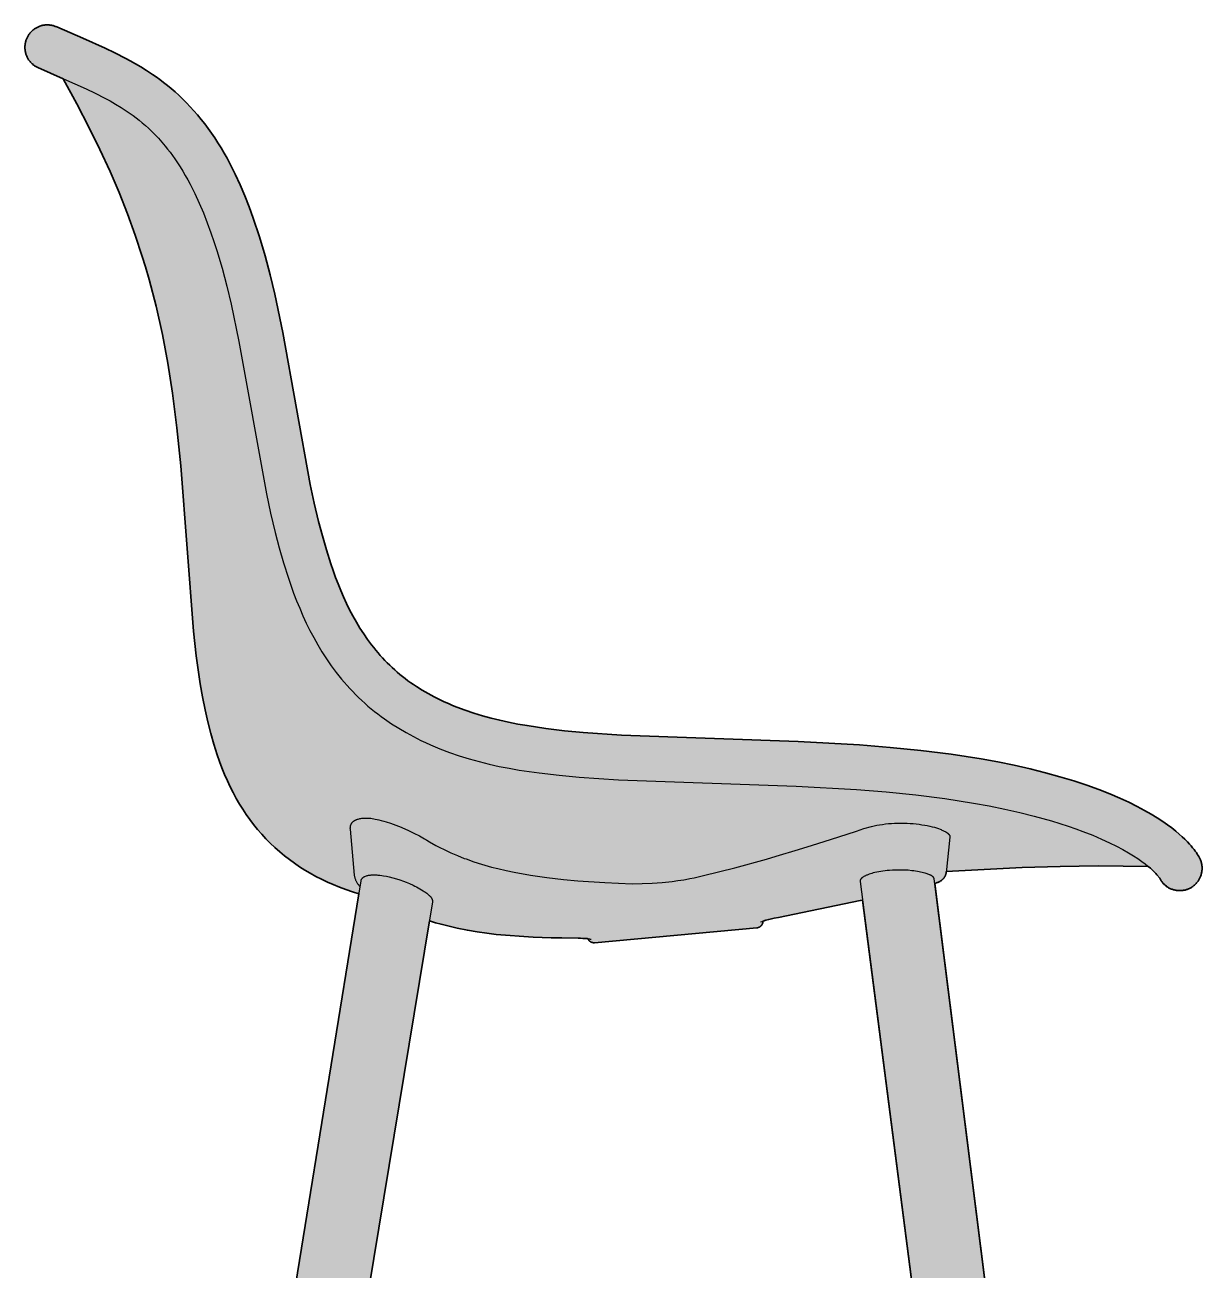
# Model space of a CAD drawing. Header units: millimetres. Extents: x 0 to 1859, y -911 to 1112.
# Drawn here: x 1181 to 1707, y 556 to 1112 of the extents above; entities that cross this region are included whole.
import ezdxf

# ---------------------------------------------------------------- set-up
doc = ezdxf.new("R2010")
doc.units = ezdxf.units.MM
doc.layers.add('Blocks', color=7, linetype='Continuous')
doc.layers.add('Blocks$Fill', color=7, linetype='Continuous', true_color=0xffffff)
doc.layers.add('Blocks$Inner', color=7, linetype='Continuous', lineweight=25, true_color=0x007f00)
doc.layers.add('Blocks$Outline', color=7, linetype='Continuous', lineweight=35, true_color=0xff3f3f)

# ---------------------------------------------------------------- blocks, each defined once
blk = doc.blocks.new('Neu 12 Barstool Side')
at = {"layer": 'Blocks$Fill'}
h = blk.add_hatch(color=256, dxfattribs=at)
h.paths.add_polyline_path([(596.44, 303.13), (632.95, 13.86), (632.98, 13.35), (633, 12.84), (633, 12.33), (632.98, 11.81), (632.95, 11.3), (632.9, 10.8), (632.83, 10.29), (632.74, 9.79), (632.64, 9.29), (632.52, 8.79), (632.38, 8.3), (632.23, 7.81), (632.06, 7.33), (631.87, 6.85), (631.67, 6.38), (631.45, 5.92), (631.22, 5.47), (630.97, 5.02), (630.7, 4.58), (630.42, 4.16), (630.13, 3.74), (629.82, 3.33), (629.5, 2.93), (629.17, 2.55), (628.82, 2.17), (628.46, 1.81), (628.08, 1.46), (627.7, 1.12), (627.31, 0.8), (626.9, 0.49), (626.48, 0.19), (626.06, -0.09), (625.95, -0.09), (608.76, -0.09), (608.34, 0.2), (607.92, 0.51), (607.51, 0.83), (607.12, 1.16), (606.74, 1.51), (606.37, 1.87), (606.01, 2.24), (605.66, 2.63), (605.33, 3.03), (605.01, 3.43), (604.71, 3.85), (604.42, 4.28), (604.15, 4.72), (603.89, 5.17), (603.65, 5.63), (603.42, 6.09), (603.21, 6.56), (603.01, 7.04), (602.84, 7.53), (602.68, 8.02), (602.53, 8.52), (602.4, 9.02), (602.3, 9.52), (602.2, 10.03), (602.13, 10.54), (564.44, 303.08), (249.66, 302.6), (201.34, 9.33), (201.23, 8.83), (201.1, 8.34), (200.96, 7.86), (200.8, 7.38), (200.63, 6.91), (200.44, 6.44), (200.23, 5.98), (200.01, 5.53), (199.78, 5.08), (199.53, 4.64), (199.26, 4.21), (198.98, 3.79), (198.69, 3.38), (198.38, 2.98), (198.06, 2.6), (197.73, 2.22), (197.38, 1.85), (197.02, 1.5), (196.65, 1.15), (196.27, 0.82), (195.88, 0.5), (195.48, 0.2), (195.06, -0.09), (194.98, -0.09), (177.47, -0.09), (177.05, 0.2), (176.63, 0.5), (176.23, 0.81), (175.84, 1.14), (175.46, 1.48), (175.09, 1.83), (174.74, 2.2), (174.39, 2.57), (174.06, 2.96), (173.75, 3.36), (173.44, 3.77), (173.15, 4.19), (172.88, 4.62), (172.62, 5.06), (172.38, 5.51), (172.15, 5.96), (171.93, 6.42), (171.73, 6.89), (171.55, 7.37), (171.39, 7.85), (171.24, 8.34), (171.1, 8.83), (170.99, 9.33), (170.89, 9.83), (170.81, 10.33), (170.74, 10.84), (170.7, 11.35), (170.67, 11.86), (170.65, 12.37), (170.66, 12.88), (170.68, 13.39), (170.72, 13.89), (170.78, 14.4), (170.85, 14.91), (217.48, 302.55), (212.31, 302.55), (212.17, 302.56), (212.02, 302.56), (211.87, 302.58), (211.71, 302.6), (211.56, 302.62), (211.41, 302.64), (211.26, 302.67), (211.12, 302.7), (210.97, 302.74), (210.82, 302.78), (210.68, 302.82), (210.54, 302.87), (210.4, 302.92), (210.26, 302.97), (210.12, 303.03), (209.98, 303.09), (209.85, 303.15), (209.71, 303.22), (209.58, 303.29), (209.45, 303.36), (209.32, 303.44), (209.19, 303.52), (209.06, 303.61), (208.92, 303.71), (208.79, 303.81), (208.66, 303.91), (208.55, 304), (208.45, 304.1), (208.34, 304.2), (208.24, 304.3), (208.09, 304.45), (207.96, 304.6), (207.82, 304.76), (207.7, 304.92), (207.57, 305.08), (207.46, 305.25), (207.35, 305.43), (207.24, 305.6), (207.15, 305.78), (207.06, 305.95), (206.98, 306.13), (206.91, 306.31), (206.84, 306.49), (206.77, 306.68), (206.71, 306.86), (206.66, 307.05), (206.62, 307.24), (206.58, 307.43), (206.54, 307.63), (206.52, 307.82), (206.5, 308.01), (206.48, 308.21), (206.47, 308.42), (206.48, 308.83), (206.49, 309.04), (206.51, 309.25), (206.54, 309.46), (206.58, 309.66), (206.62, 309.86), (206.67, 310.07), (206.73, 310.27), (206.79, 310.47), (206.86, 310.66), (206.94, 310.86), (207.02, 311.05), (207.11, 311.24), (207.21, 311.42), (207.31, 311.6), (207.42, 311.78), (207.53, 311.95), (207.65, 312.12), (207.78, 312.29), (207.91, 312.45), (208.05, 312.6), (208.2, 312.75), (208.34, 312.9), (208.5, 313.04), (208.66, 313.18), (208.82, 313.31), (208.99, 313.43), (209.16, 313.55), (209.33, 313.66), (209.51, 313.77), (209.7, 313.87), (209.88, 313.96), (210.07, 314.05), (210.27, 314.13), (210.46, 314.2), (210.66, 314.27), (210.86, 314.33), (211.06, 314.38), (211.26, 314.42), (211.47, 314.46), (211.67, 314.49), (211.88, 314.52), (212.09, 314.53), (212.3, 314.54), (212.51, 314.55), (219.42, 314.56), (285.69, 723.77), (279.8, 725.71), (277, 726.76), (274.23, 727.88), (271.59, 729.04), (268.99, 730.28), (266.43, 731.58), (263.9, 732.97), (261.51, 734.38), (259.17, 735.86), (256.87, 737.42), (254.62, 739.04), (252.45, 740.73), (250.33, 742.48), (248.18, 744.39), (246.09, 746.37), (244.13, 748.36), (242.24, 750.42), (240.41, 752.53), (238.66, 754.71), (236.98, 756.92), (235.38, 759.19), (233.85, 761.51), (232.38, 763.87), (230.92, 766.4), (229.53, 768.96), (228.21, 771.57), (226.96, 774.21), (225.71, 777.07), (224.52, 779.96), (223.41, 782.88), (222.37, 785.83), (220.84, 790.57), (219.47, 795.36), (218.13, 800.61), (216.95, 805.89), (215.79, 811.73), (214.78, 817.59), (213.84, 823.81), (213.02, 830.05), (211.8, 841.11), (204.4, 931.88), (202.43, 947.25), (200.31, 960.71), (197.9, 973.43), (195.09, 986.07), (191.99, 998.01), (190.34, 1003.68), (185.8, 1017.89), (182.38, 1027.33), (178.61, 1036.85), (174.56, 1046.27), (170.03, 1056.06), (165.26, 1065.74), (159.66, 1076.49), (153.56, 1087.67), (142.02, 1092.75), (141.71, 1092.91), (141.41, 1093.09), (141.12, 1093.27), (140.83, 1093.46), (140.55, 1093.66), (140.27, 1093.87), (140.01, 1094.09), (139.75, 1094.32), (139.5, 1094.56), (139.26, 1094.8), (139.02, 1095.06), (138.8, 1095.32), (138.58, 1095.59), (138.38, 1095.87), (138.18, 1096.15), (137.99, 1096.44), (137.82, 1096.74), (137.65, 1097.04), (137.5, 1097.35), (137.35, 1097.66), (137.22, 1097.98), (137.1, 1098.3), (136.98, 1098.63), (136.88, 1098.96), (136.8, 1099.3), (136.72, 1099.63), (136.65, 1099.97), (136.6, 1100.31), (136.56, 1100.66), (136.53, 1101), (136.51, 1101.34), (136.51, 1101.69), (136.51, 1102.03), (136.53, 1102.37), (136.56, 1102.71), (136.6, 1103.04), (136.65, 1103.38), (136.71, 1103.71), (136.79, 1104.04), (136.87, 1104.37), (136.97, 1104.7), (137.08, 1105.02), (137.19, 1105.34), (137.32, 1105.65), (137.46, 1105.96), (137.61, 1106.26), (137.77, 1106.56), (137.94, 1106.86), (138.12, 1107.14), (138.31, 1107.43), (138.52, 1107.71), (138.73, 1107.98), (138.96, 1108.25), (139.19, 1108.51), (139.43, 1108.76), (139.68, 1109), (139.94, 1109.23), (140.21, 1109.46), (140.48, 1109.67), (140.76, 1109.88), (141.05, 1110.07), (141.35, 1110.26), (141.65, 1110.43), (141.96, 1110.6), (142.27, 1110.75), (142.59, 1110.89), (142.91, 1111.02), (143.24, 1111.14), (143.57, 1111.25), (143.9, 1111.35), (144.24, 1111.43), (144.58, 1111.5), (144.93, 1111.56), (145.27, 1111.61), (145.62, 1111.65), (145.96, 1111.68), (146.31, 1111.69), (146.66, 1111.69), (147.01, 1111.68), (147.36, 1111.65), (147.7, 1111.62), (148.05, 1111.57), (148.39, 1111.51), (148.73, 1111.44), (149.07, 1111.36), (149.41, 1111.26), (149.74, 1111.15), (150.06, 1111.04), (150.39, 1110.91), (162.32, 1105.77), (172.35, 1101.26), (176.7, 1099.19), (181.62, 1096.7), (183.49, 1095.69), (185.85, 1094.37), (188.3, 1092.93), (190.84, 1091.35), (193.45, 1089.62), (195.09, 1088.48), (196.75, 1087.27), (198.43, 1086.01), (200.12, 1084.68), (201.83, 1083.27), (203.54, 1081.79), (205.25, 1080.25), (206.95, 1078.63), (208.65, 1076.94), (210.33, 1075.18), (211.99, 1073.35), (213.62, 1071.47), (215.23, 1069.52), (216.8, 1067.52), (218.34, 1065.47), (219.85, 1063.36), (221.31, 1061.21), (222.73, 1059.02), (224.12, 1056.78), (225.46, 1054.5), (226.76, 1052.2), (228.02, 1049.86), (229.24, 1047.5), (230.42, 1045.1), (232.64, 1040.3), (234.71, 1035.42), (236.65, 1030.47), (238.49, 1025.44), (241.26, 1017.08), (243.77, 1008.64), (246.04, 1000.1), (248.11, 991.47), (251.68, 974.37), (263.93, 906.5), (265.73, 898.21), (267.69, 889.97), (269.33, 883.67), (271.13, 877.39), (273.09, 871.17), (274.15, 868.08), (275.26, 865.03), (276.38, 862.1), (277.57, 859.19), (278.82, 856.31), (280.14, 853.45), (281.52, 850.63), (282.98, 847.84), (284.52, 845.1), (286.14, 842.41), (287.79, 839.85), (289.52, 837.34), (291.33, 834.9), (292.26, 833.7), (293.22, 832.52), (294.19, 831.36), (295.19, 830.21), (296.21, 829.08), (297.25, 827.97), (298.31, 826.88), (299.4, 825.81), (300.5, 824.76), (301.63, 823.73), (302.78, 822.73), (303.95, 821.74), (305.14, 820.78), (306.34, 819.85), (307.56, 818.93), (308.8, 818.04), (310.06, 817.18), (311.33, 816.33), (313.91, 814.7), (316.55, 813.17), (319.24, 811.71), (321.97, 810.35), (323.79, 809.49), (325.62, 808.68), (327.47, 807.89), (329.34, 807.14), (333.11, 805.74), (336.93, 804.45), (340.78, 803.28), (344.67, 802.22), (348.58, 801.26), (352.5, 800.4), (356.6, 799.58), (360.74, 798.85), (369.08, 797.6), (377.46, 796.59), (385.81, 795.78), (402.86, 794.56), (481.86, 791.75), (509.21, 790.25), (522.94, 789.16), (536.59, 787.78), (550.14, 786.08), (563.46, 784), (570.92, 782.64), (578.25, 781.15), (585.36, 779.55), (592.21, 777.84), (598.73, 776.04), (604.9, 774.17), (610.67, 772.26), (616.02, 770.33), (620.92, 768.41), (625.39, 766.51), (629.46, 764.64), (633.14, 762.81), (636.48, 761.04), (639.5, 759.32), (642.2, 757.68), (644.64, 756.08), (646.78, 754.59), (648.7, 753.17), (650.44, 751.8), (652.02, 750.47), (653.35, 749.27), (654.55, 748.12), (655.62, 747.03), (656.56, 746.01), (657.24, 745.23), (657.95, 744.38), (658.58, 743.58), (659.14, 742.84), (659.62, 742.16), (660.04, 741.53), (660.41, 740.96), (660.73, 740.42), (661.01, 739.91), (661.06, 739.82), (661.21, 739.52), (661.35, 739.21), (661.48, 738.89), (661.6, 738.57), (661.71, 738.25), (661.81, 737.92), (661.9, 737.59), (661.98, 737.26), (662.04, 736.93), (662.09, 736.59), (662.13, 736.25), (662.16, 735.91), (662.18, 735.57), (662.19, 735.23), (662.19, 734.89), (662.17, 734.55), (662.14, 734.21), (662.1, 733.87), (662.05, 733.53), (661.99, 733.2), (661.91, 732.86), (661.83, 732.53), (661.73, 732.2), (661.62, 731.88), (661.51, 731.56), (661.38, 731.25), (661.24, 730.93), (661.09, 730.63), (660.93, 730.33), (660.75, 730.03), (660.57, 729.74), (660.38, 729.46), (660.18, 729.18), (659.97, 728.91), (659.52, 728.4), (659.29, 728.15), (659.04, 727.91), (658.79, 727.68), (658.53, 727.46), (658.26, 727.25), (657.98, 727.04), (657.7, 726.85), (657.41, 726.67), (657.12, 726.49), (656.82, 726.33), (656.51, 726.18), (656.19, 726.03), (655.88, 725.9), (655.55, 725.78), (655.23, 725.67), (654.9, 725.57), (654.56, 725.48), (654.23, 725.41), (653.89, 725.34), (653.55, 725.29), (653.2, 725.25), (652.86, 725.22), (652.52, 725.2), (652.17, 725.2), (651.83, 725.2), (651.48, 725.22), (651.14, 725.25), (650.8, 725.29), (650.46, 725.35), (650.12, 725.41), (649.78, 725.49), (649.45, 725.58), (649.12, 725.68), (648.79, 725.79), (648.47, 725.91), (648.15, 726.05), (647.84, 726.19), (647.53, 726.35), (647.23, 726.51), (646.93, 726.69), (646.64, 726.88), (646.36, 727.07), (646.08, 727.28), (645.81, 727.49), (645.55, 727.72), (645.3, 727.95), (645.05, 728.19), (644.82, 728.44), (644.59, 728.7), (644.37, 728.97), (644.16, 729.24), (643.96, 729.52), (643.77, 729.81), (643.59, 730.1), (643.42, 730.4), (643.26, 730.71), (642.04, 732.23), (641.49, 732.85), (640.83, 733.55), (640.45, 733.93), (640.04, 734.32), (639.6, 734.74), (639.11, 735.18), (638.16, 735.99), (598.79, 736.04), (581.82, 735.52), (547.92, 733.73), (547.85, 733.08), (547.83, 732.92), (547.8, 732.77), (547.76, 732.61), (547.72, 732.46), (547.68, 732.31), (547.63, 732.15), (547.57, 732.01), (547.51, 731.86), (547.45, 731.71), (547.38, 731.57), (547.3, 731.43), (547.22, 731.29), (547.14, 731.16), (547.05, 731.03), (546.95, 730.9), (546.85, 730.77), (546.75, 730.65), (546.65, 730.53), (546.54, 730.42), (546.42, 730.31), (546.3, 730.2), (546.18, 730.1), (546.06, 730), (545.75, 729.77), (545.57, 729.65), (545.39, 729.53), (545.1, 729.35), (544.81, 729.19), (544.51, 729.04), (544.21, 728.89), (543.9, 728.76), (543.57, 728.62), (542.84, 728.35), (594.93, 315.13), (601.84, 315.14), (602.05, 315.13), (602.26, 315.11), (602.47, 315.09), (602.67, 315.06), (602.88, 315.02), (603.08, 314.98), (603.28, 314.92), (603.48, 314.86), (603.68, 314.8), (603.88, 314.73), (604.07, 314.65), (604.26, 314.56), (604.45, 314.47), (604.63, 314.37), (604.81, 314.26), (604.99, 314.15), (605.16, 314.03), (605.33, 313.91), (605.49, 313.78), (605.65, 313.65), (605.8, 313.51), (605.95, 313.36), (606.1, 313.21), (606.23, 313.05), (606.37, 312.89), (606.5, 312.73), (606.62, 312.56), (606.73, 312.39), (606.84, 312.21), (606.95, 312.03), (607.04, 311.84), (607.13, 311.65), (607.22, 311.46), (607.3, 311.27), (607.37, 311.07), (607.43, 310.88), (607.49, 310.68), (607.54, 310.47), (607.58, 310.27), (607.61, 310.06), (607.64, 309.86), (607.66, 309.65), (607.68, 309.44), (607.69, 309.23), (607.69, 309.02), (607.68, 308.82), (607.66, 308.61), (607.64, 308.4), (607.61, 308.19), (607.57, 307.99), (607.53, 307.79), (607.48, 307.58), (607.42, 307.38), (607.36, 307.18), (607.29, 306.99), (607.21, 306.8), (607.12, 306.6), (607.03, 306.42), (606.93, 306.23), (606.83, 306.05), (606.72, 305.88), (606.6, 305.7), (606.48, 305.53), (606.35, 305.37), (606.22, 305.21), (606.08, 305.05), (605.94, 304.9), (605.8, 304.76), (605.65, 304.63), (605.51, 304.5), (605.35, 304.37), (605.2, 304.25), (605.04, 304.14), (604.87, 304.03), (604.71, 303.93), (604.53, 303.83), (604.36, 303.74), (604.18, 303.65), (604, 303.57), (603.82, 303.5), (603.63, 303.44), (603.45, 303.38), (603.26, 303.32), (603.06, 303.28), (602.87, 303.24), (602.68, 303.2), (602.48, 303.18), (602.29, 303.16), (602.09, 303.15), (601.89, 303.14)], flags=0)
h.paths.add_polyline_path([(562.89, 315.08), (510.53, 720.97), (468.66, 712.34), (467.42, 712.01), (466.2, 711.64), (466.08, 711.6), (466.08, 711.26), (466.07, 711.15), (466.05, 711.05), (466.03, 710.95), (466.01, 710.85), (465.98, 710.75), (465.95, 710.65), (465.92, 710.56), (465.88, 710.46), (465.84, 710.37), (465.8, 710.27), (465.75, 710.18), (465.7, 710.09), (465.65, 710), (465.6, 709.92), (465.54, 709.83), (465.48, 709.75), (465.41, 709.67), (465.35, 709.59), (465.28, 709.52), (465.2, 709.44), (465.13, 709.37), (465.05, 709.3), (464.97, 709.24), (464.89, 709.18), (464.81, 709.12), (464.72, 709.06), (464.64, 709.01), (464.55, 708.95), (464.46, 708.91), (464.36, 708.86), (464.27, 708.82), (464.17, 708.78), (464.08, 708.75), (463.98, 708.71), (463.88, 708.69), (463.78, 708.66), (463.68, 708.64), (463.58, 708.62), (463.48, 708.61), (463.38, 708.6), (390.9, 701.95), (390.79, 701.94), (390.69, 701.94), (390.59, 701.94), (390.48, 701.94), (390.38, 701.95), (390.28, 701.96), (390.18, 701.98), (390.07, 701.99), (389.97, 702.01), (389.87, 702.04), (389.77, 702.07), (389.68, 702.1), (389.58, 702.13), (389.48, 702.17), (389.39, 702.21), (389.3, 702.26), (389.21, 702.31), (389.12, 702.36), (389.03, 702.41), (388.94, 702.47), (388.86, 702.53), (388.78, 702.59), (388.7, 702.66), (388.62, 702.73), (388.54, 702.8), (388.47, 702.87), (388.4, 702.95), (388.34, 703.02), (388.27, 703.1), (388.21, 703.19), (388.15, 703.27), (388.09, 703.36), (388.04, 703.45), (387.99, 703.54), (387.95, 703.63), (387.9, 703.72), (385.69, 703.89), (383.52, 704), (363.44, 704.45), (359.27, 704.67), (351.16, 705.27), (347.01, 705.69), (342.83, 706.19), (338.54, 706.8), (334.12, 707.54), (329.55, 708.45), (327.2, 708.97), (322.35, 710.17), (319.84, 710.86), (317.13, 711.67), (251.65, 314.6)], flags=0)
at = {"layer": 'Blocks$Inner'}
blk.add_line((466.08, 711.27), (466.13, 711.65), dxfattribs=at)
blk.add_lwpolyline([(659.97, 728.91), (660.18, 729.18), (660.38, 729.46), (660.57, 729.74), (660.75, 730.03), (660.93, 730.33), (661.09, 730.63), (661.24, 730.93), (661.38, 731.25), (661.51, 731.56), (661.62, 731.88), (661.73, 732.2), (661.83, 732.53), (661.91, 732.86), (661.99, 733.2), (662.05, 733.53), (662.1, 733.87), (662.14, 734.21), (662.17, 734.55), (662.19, 734.89), (662.19, 735.23), (662.18, 735.57), (662.16, 735.91), (662.13, 736.25), (662.09, 736.59), (662.04, 736.93), (661.98, 737.26), (661.9, 737.59), (661.81, 737.92), (661.71, 738.25), (661.6, 738.57), (661.48, 738.89), (661.35, 739.21), (661.21, 739.52), (661.06, 739.82), (661.01, 739.91), (660.73, 740.42), (660.41, 740.96), (660.04, 741.53), (659.62, 742.16), (659.14, 742.84), (658.58, 743.58), (657.95, 744.38), (657.24, 745.23), (656.56, 746.01), (655.62, 747.03), (654.55, 748.12), (653.35, 749.27), (652.02, 750.47), (650.44, 751.8), (648.7, 753.17), (646.78, 754.59), (644.64, 756.08), (642.2, 757.68), (639.5, 759.32), (636.48, 761.04), (633.14, 762.81), (629.46, 764.64), (625.39, 766.51), (620.92, 768.41), (616.02, 770.33), (610.67, 772.26), (604.9, 774.17), (598.73, 776.04), (592.21, 777.84), (585.36, 779.55), (578.25, 781.15), (570.92, 782.64), (563.46, 784), (550.14, 786.08), (536.59, 787.78), (522.94, 789.16), (509.21, 790.25), (481.86, 791.75), (402.86, 794.56), (385.81, 795.78), (377.46, 796.59), (369.08, 797.6), (360.74, 798.85), (356.6, 799.58), (352.5, 800.4), (348.58, 801.26), (344.67, 802.22), (340.78, 803.28), (336.93, 804.45), (333.11, 805.74), (329.34, 807.14), (327.47, 807.89), (325.62, 808.68), (323.79, 809.49), (321.97, 810.35), (319.24, 811.71), (316.55, 813.17), (313.91, 814.7), (311.33, 816.33), (310.06, 817.18), (308.8, 818.04), (307.56, 818.93), (306.34, 819.85), (305.14, 820.78), (303.95, 821.74), (302.78, 822.73), (301.63, 823.73), (300.5, 824.76), (299.4, 825.81), (298.31, 826.88), (297.25, 827.97), (296.21, 829.08), (295.19, 830.21), (294.19, 831.36), (293.22, 832.52), (292.26, 833.7), (291.33, 834.9), (289.52, 837.34), (287.79, 839.85), (286.14, 842.41), (284.52, 845.1), (282.98, 847.84), (281.52, 850.63), (280.14, 853.45), (278.82, 856.31), (277.57, 859.19), (276.38, 862.1), (275.26, 865.03), (274.15, 868.08), (273.09, 871.17), (271.13, 877.39), (269.33, 883.67), (267.69, 889.97), (265.73, 898.21), (263.93, 906.5), (251.68, 974.37), (248.11, 991.47), (246.04, 1000.1), (243.77, 1008.64), (241.26, 1017.08), (238.49, 1025.44), (236.65, 1030.47), (234.71, 1035.42), (232.64, 1040.3), (230.42, 1045.1), (229.24, 1047.5), (228.02, 1049.86), (226.76, 1052.2), (225.46, 1054.5), (224.12, 1056.78), (222.73, 1059.02), (221.31, 1061.21), (219.85, 1063.36), (218.34, 1065.47), (216.8, 1067.52), (215.23, 1069.52), (213.62, 1071.47), (211.99, 1073.35), (210.33, 1075.18), (208.65, 1076.94), (206.95, 1078.63), (205.25, 1080.25), (203.54, 1081.79), (201.83, 1083.27), (200.12, 1084.68), (198.43, 1086.01), (196.75, 1087.27), (195.09, 1088.48), (193.45, 1089.62), (190.84, 1091.35), (188.3, 1092.93), (185.85, 1094.37), (183.49, 1095.69), (181.62, 1096.7), (176.7, 1099.19), (172.35, 1101.26), (162.32, 1105.77), (150.71, 1110.77), (150.39, 1110.91), (150.06, 1111.04), (149.74, 1111.15), (149.41, 1111.26), (149.07, 1111.36), (148.73, 1111.44), (148.39, 1111.51), (148.05, 1111.57), (147.7, 1111.62), (147.36, 1111.65), (147.01, 1111.68), (146.66, 1111.69), (146.31, 1111.69), (145.96, 1111.68), (145.62, 1111.65), (145.27, 1111.61), (144.93, 1111.56), (144.58, 1111.5), (144.24, 1111.43), (143.9, 1111.35), (143.57, 1111.25), (143.24, 1111.14), (142.91, 1111.02), (142.59, 1110.89), (142.27, 1110.75), (141.96, 1110.6), (141.65, 1110.43), (141.35, 1110.26), (141.05, 1110.07), (140.76, 1109.88), (140.48, 1109.67), (140.21, 1109.46), (139.94, 1109.23), (139.68, 1109), (139.43, 1108.76), (139.19, 1108.51), (138.96, 1108.25), (138.73, 1107.98), (138.52, 1107.71), (138.31, 1107.43), (138.12, 1107.14), (137.94, 1106.86), (137.77, 1106.56), (137.61, 1106.26), (137.46, 1105.96), (137.32, 1105.65), (137.19, 1105.34), (137.08, 1105.02), (136.97, 1104.7), (136.87, 1104.37), (136.79, 1104.04), (136.71, 1103.71), (136.65, 1103.38), (136.6, 1103.04), (136.56, 1102.71), (136.53, 1102.37), (136.51, 1102.03), (136.51, 1101.69), (136.51, 1101.34), (136.53, 1101), (136.56, 1100.66), (136.6, 1100.31), (136.65, 1099.97), (136.72, 1099.63), (136.8, 1099.3), (136.88, 1098.96), (136.98, 1098.63), (137.1, 1098.3), (137.22, 1097.98), (137.35, 1097.66), (137.5, 1097.35), (137.65, 1097.04), (137.82, 1096.74), (137.99, 1096.44), (138.18, 1096.15), (138.38, 1095.87), (138.58, 1095.59), (138.8, 1095.32), (139.02, 1095.06), (139.26, 1094.8), (139.5, 1094.56), (139.75, 1094.32), (140.01, 1094.09), (140.27, 1093.87), (140.55, 1093.66), (140.83, 1093.46), (141.12, 1093.27), (141.41, 1093.09), (141.71, 1092.91), (142.02, 1092.75), (142.33, 1092.6), (163.92, 1083.13), (167.89, 1081.24), (172.27, 1079.01), (174.6, 1077.75), (177.04, 1076.36), (179.57, 1074.81), (182.2, 1073.09), (183.51, 1072.17), (184.85, 1071.2), (186.2, 1070.18), (187.57, 1069.1), (188.93, 1067.99), (190.29, 1066.82), (191.65, 1065.58), (193.02, 1064.29), (194.57, 1062.74), (196.1, 1061.11), (197.63, 1059.41), (199.14, 1057.62), (200.26, 1056.23), (201.34, 1054.82), (202.4, 1053.39), (203.43, 1051.95), (204.65, 1050.15), (205.84, 1048.31), (207, 1046.43), (208.14, 1044.51), (209.25, 1042.54), (210.33, 1040.53), (211.38, 1038.49), (212.4, 1036.42), (214.37, 1032.15), (216.23, 1027.78), (217.97, 1023.34), (219.61, 1018.84), (220.93, 1014.96), (222.19, 1011.04), (224.53, 1003.12), (226.65, 995.11), (228.58, 987.04), (232.06, 970.41), (244.36, 902.31), (246.23, 893.72), (248.28, 885.14), (250.07, 878.28), (252.02, 871.47), (254.16, 864.72), (256.52, 858.03), (257.83, 854.63), (259.21, 851.26), (260.65, 847.92), (262.18, 844.63), (263.78, 841.37), (265.48, 838.15), (267.27, 834.98), (269.15, 831.85), (271.18, 828.71), (273.32, 825.63), (275.56, 822.61), (277.9, 819.67), (279.11, 818.23), (280.35, 816.82), (281.61, 815.42), (282.9, 814.05), (284.21, 812.71), (285.54, 811.39), (286.9, 810.1), (288.29, 808.84), (289.7, 807.6), (291.14, 806.39), (292.6, 805.21), (294.09, 804.06), (295.6, 802.93), (297.13, 801.83), (300.25, 799.71), (303.44, 797.7), (306.7, 795.79), (310.01, 793.99), (313.36, 792.3), (315.45, 791.3), (317.56, 790.35), (321.82, 788.55), (326.12, 786.91), (330.47, 785.41), (334.86, 784.05), (339.3, 782.81), (343.78, 781.7), (348.31, 780.69), (352.74, 779.82), (357.18, 779.04), (366.1, 777.73), (375.06, 776.69), (384.04, 775.86), (401.62, 774.64), (480.87, 771.77), (507.82, 770.3), (521.12, 769.24), (534.34, 767.91), (547.33, 766.28), (560.07, 764.29), (567.14, 763), (574.04, 761.6), (580.73, 760.1), (587.14, 758.5), (594.94, 756.32), (602.34, 753.97), (605.75, 752.79), (608.96, 751.62), (613.35, 749.9), (617.3, 748.22), (620.84, 746.59), (624, 745.02), (626.83, 743.52), (629.33, 742.1), (631.54, 740.75), (633.49, 739.48), (635.21, 738.28), (636.71, 737.16), (638, 736.13), (639.11, 735.18), (639.6, 734.74), (640.04, 734.32), (640.45, 733.93), (640.83, 733.55), (641.49, 732.85), (642.04, 732.23), (643.26, 730.71), (643.42, 730.4), (643.59, 730.1), (643.77, 729.81), (643.96, 729.52), (644.16, 729.24), (644.37, 728.97), (644.59, 728.7), (644.82, 728.44), (645.05, 728.19), (645.3, 727.95), (645.55, 727.72), (645.81, 727.49), (646.08, 727.28), (646.36, 727.07), (646.64, 726.88), (646.93, 726.69), (647.23, 726.51), (647.53, 726.35), (647.84, 726.19), (648.15, 726.05), (648.47, 725.91), (648.79, 725.79), (649.12, 725.68), (649.45, 725.58), (649.78, 725.49), (650.12, 725.41), (650.46, 725.35), (650.8, 725.29), (651.14, 725.25), (651.48, 725.22), (651.83, 725.2), (652.17, 725.2), (652.52, 725.2), (652.86, 725.22), (653.2, 725.25), (653.55, 725.29), (653.89, 725.34), (654.23, 725.41), (654.56, 725.48), (654.9, 725.57), (655.23, 725.67), (655.55, 725.78), (655.88, 725.9), (656.19, 726.03), (656.51, 726.18), (656.82, 726.33), (657.12, 726.49), (657.41, 726.67), (657.7, 726.85), (657.98, 727.04), (658.26, 727.25), (658.53, 727.46), (658.79, 727.68), (659.04, 727.91), (659.29, 728.15), (659.52, 728.4), (659.75, 728.65)], close=True, dxfattribs=at)
for points in [[(153.5, 1087.79), (159.66, 1076.49), (165.26, 1065.74), (170.03, 1056.06), (174.56, 1046.27), (178.61, 1036.85), (182.38, 1027.33), (185.8, 1017.89), (188.94, 1008.35), (190.94, 1001.69)], [(285.69, 723.77), (282.73, 724.7), (279.8, 725.71), (277, 726.76), (274.23, 727.88), (271.59, 729.04), (268.99, 730.28), (266.43, 731.58), (263.9, 732.97), (261.51, 734.38), (259.17, 735.86), (256.87, 737.42), (254.62, 739.04), (252.45, 740.73), (250.33, 742.48), (248.18, 744.39), (246.09, 746.37), (244.13, 748.36), (242.24, 750.42), (240.41, 752.53), (238.66, 754.71), (236.98, 756.92), (235.38, 759.19), (233.85, 761.51), (232.38, 763.87), (230.92, 766.4), (229.53, 768.96), (228.21, 771.57), (226.96, 774.21), (225.71, 777.07), (224.52, 779.96), (223.41, 782.88), (222.37, 785.83), (220.84, 790.57), (219.47, 795.36), (218.13, 800.61), (216.95, 805.89), (215.79, 811.73), (214.78, 817.59), (213.84, 823.81), (213.02, 830.05), (211.8, 841.11), (206.13, 914.87), (204.4, 931.88), (202.43, 947.25), (200.31, 960.71), (197.9, 973.43), (195.09, 986.07), (191.99, 998.01), (189.86, 1005.33)], [(286.21, 726.95), (285.99, 727.18), (285.79, 727.41), (285.59, 727.65), (285.41, 727.89), (285.23, 728.15), (285.06, 728.4), (284.89, 728.67), (284.74, 728.93), (284.6, 729.21), (284.46, 729.48), (284.34, 729.76), (284.22, 730.05), (284.11, 730.34), (284.01, 730.63), (283.93, 730.93), (283.85, 731.23), (283.78, 731.53), (283.72, 731.83), (283.67, 732.13), (281.85, 752.62), (281.84, 752.78), (281.83, 752.95), (281.83, 753.11), (281.83, 753.26), (281.84, 753.42), (281.85, 753.57), (281.87, 753.72), (281.89, 753.86), (281.9, 753.94), (281.91, 754.01), (281.93, 754.08), (281.95, 754.15), (281.96, 754.22), (281.98, 754.29), (282, 754.36), (282.02, 754.43), (282.05, 754.5), (282.07, 754.57), (282.1, 754.64), (282.13, 754.71), (282.16, 754.78), (282.19, 754.85), (282.22, 754.91), (282.25, 754.97), (282.28, 755.04), (282.32, 755.1), (282.36, 755.17), (282.39, 755.23), (282.43, 755.29), (282.47, 755.36), (282.52, 755.42), (282.56, 755.48), (282.6, 755.53), (282.65, 755.59), (282.7, 755.65), (282.75, 755.7), (282.79, 755.76), (282.85, 755.81), (282.9, 755.87), (282.95, 755.92), (283, 755.97), (283.06, 756.02), (283.11, 756.07), (283.17, 756.12), (283.22, 756.16), (283.28, 756.21), (283.34, 756.25), (283.4, 756.3), (283.47, 756.34), (283.53, 756.39), (283.6, 756.43), (283.67, 756.47), (283.81, 756.56), (283.96, 756.64), (284.11, 756.72), (284.27, 756.79), (284.43, 756.86), (284.6, 756.93), (284.78, 756.99), (284.96, 757.05), (285.15, 757.11), (285.33, 757.15), (285.72, 757.25), (286.11, 757.35), (286.31, 757.39), (286.52, 757.43), (286.94, 757.5), (287.61, 757.56), (288.28, 757.59), (288.95, 757.6), (289.62, 757.59), (290.29, 757.55), (290.96, 757.49), (291.63, 757.41), (292.29, 757.31), (292.95, 757.18), (293.77, 757.02), (294.58, 756.84), (295.65, 756.58), (296.72, 756.28), (297.82, 755.96), (299.79, 755.31), (302.13, 754.46), (304.46, 753.52), (305.1, 753.25), (307.44, 752.21), (310.23, 750.87), (312.66, 749.61), (314.96, 748.33), (315.51, 748.01), (316.05, 747.69), (317.13, 747.05), (320.03, 745.42), (321.86, 744.46), (323.7, 743.53), (326.69, 742.13), (329.69, 740.83), (332.73, 739.62), (333.49, 739.33), (336.96, 738.1), (340.47, 736.98), (344.8, 735.75), (347.64, 735.02), (351.39, 734.14), (354.96, 733.39), (362.35, 732.07), (369.65, 731.02), (376.98, 730.18), (383.41, 729.58), (395.53, 728.77), (407.66, 728.31), (412.13, 728.35), (416.6, 728.54), (421.05, 728.87), (425.5, 729.34), (428.12, 729.68), (430.73, 730.07), (431.54, 730.21), (433.47, 730.55), (435.38, 730.94), (435.9, 731.06), (439.48, 731.9), (453.59, 735.44), (467.61, 739.31), (471.98, 740.59), (481.99, 743.61), (488.14, 745.52), (496.25, 748.1), (507.82, 751.81), (511.15, 752.88), (514.5, 753.87), (515.68, 754.14), (516.87, 754.38), (518.13, 754.6), (519.42, 754.8), (520.75, 754.96), (522.11, 755.1), (523.5, 755.21), (524.9, 755.28), (526.29, 755.33), (528.47, 755.34), (530.49, 755.28), (531.86, 755.21), (533.23, 755.11), (534.56, 754.98), (535.85, 754.83), (537.11, 754.65), (538.33, 754.45), (539.49, 754.23), (540.6, 754), (541.66, 753.74), (542.66, 753.47), (543.59, 753.18), (544.03, 753.04), (544.45, 752.89), (545.26, 752.58), (545.66, 752.43), (546.04, 752.27), (546.41, 752.11), (546.75, 751.95), (547.08, 751.79), (547.39, 751.63), (547.68, 751.47), (547.82, 751.38), (547.95, 751.3), (548.08, 751.22), (548.2, 751.13), (548.32, 751.05), (548.43, 750.96), (548.5, 750.91), (548.58, 750.85), (548.65, 750.79), (548.72, 750.72), (548.79, 750.66), (548.86, 750.59), (548.93, 750.53), (548.99, 750.46), (549.04, 750.4), (549.09, 750.35), (549.13, 750.3), (549.18, 750.24), (549.22, 750.19), (549.25, 750.14), (549.29, 750.08), (549.33, 750.03), (549.36, 749.98), (549.39, 749.92), (549.42, 749.87), (549.44, 749.81), (549.47, 749.76), (549.49, 749.71), (549.51, 749.65), (549.52, 749.63), (549.52, 749.6), (549.53, 749.57), (549.54, 749.53), (549.55, 749.5), (549.56, 749.46), (549.57, 749.43), (549.57, 749.39), (549.58, 749.35), (549.58, 749.32), (549.59, 749.28), (549.59, 749.25), (549.59, 749.21), (549.59, 749.17), (549.59, 749.14), (549.59, 749.1), (549.58, 749.07), (549.58, 749.03), (547.85, 733.08), (547.83, 732.92), (547.8, 732.77), (547.76, 732.61), (547.72, 732.46), (547.68, 732.31), (547.63, 732.15), (547.57, 732.01), (547.51, 731.86), (547.45, 731.71), (547.38, 731.57), (547.3, 731.43), (547.22, 731.29), (547.14, 731.16), (547.05, 731.03), (546.95, 730.9), (546.85, 730.77), (546.75, 730.65), (546.65, 730.53), (546.54, 730.42), (546.42, 730.31), (546.3, 730.2), (546.18, 730.1), (546.06, 730), (545.93, 729.9), (545.75, 729.77), (545.57, 729.65), (545.39, 729.53), (545.1, 729.35), (544.81, 729.19), (544.51, 729.04), (544.21, 728.89), (543.9, 728.76), (543.57, 728.62), (542.84, 728.35)], [(594.93, 315.13), (542.57, 730.49), (542.57, 730.51), (542.57, 730.53), (542.56, 730.55), (542.56, 730.57), (542.55, 730.6), (542.55, 730.62), (542.54, 730.64), (542.54, 730.66), (542.53, 730.68), (542.52, 730.7), (542.51, 730.72), (542.51, 730.74), (542.5, 730.77), (542.49, 730.79), (542.48, 730.81), (542.47, 730.83), (542.46, 730.85), (542.45, 730.87), (542.42, 730.91), (542.4, 730.96), (542.37, 731), (542.34, 731.04), (542.31, 731.08), (542.27, 731.12), (542.24, 731.17), (542.2, 731.21), (542.16, 731.25), (542.12, 731.29), (542.08, 731.33), (542.04, 731.38), (541.99, 731.42), (541.94, 731.46), (541.89, 731.5), (541.84, 731.54), (541.79, 731.58), (541.67, 731.66), (541.55, 731.75), (541.42, 731.83), (541.29, 731.91), (541.15, 731.99), (541, 732.07), (540.84, 732.15), (540.68, 732.23), (540.51, 732.3), (540.16, 732.46), (539.77, 732.6), (539.36, 732.75), (538.93, 732.89), (538.47, 733.03), (537.85, 733.2), (537.2, 733.36), (536.51, 733.51), (535.79, 733.65), (535.03, 733.78), (534.25, 733.9), (533.45, 734.01), (532.62, 734.11), (530.9, 734.27), (529.11, 734.37), (527.29, 734.41), (525.44, 734.4), (523.99, 734.34), (522.55, 734.25), (521.56, 734.16), (520.59, 734.06), (519.64, 733.94), (518.72, 733.8), (517.82, 733.64), (516.95, 733.47), (516.12, 733.29), (515.32, 733.09), (514.7, 732.91), (514.09, 732.73), (513.47, 732.52), (513.17, 732.41), (512.86, 732.29), (512.6, 732.18), (512.33, 732.07), (512.07, 731.95), (511.81, 731.83), (511.59, 731.72), (511.37, 731.6), (511.15, 731.48), (510.94, 731.35), (510.76, 731.23), (510.59, 731.11), (510.51, 731.05), (510.42, 730.99), (510.34, 730.92), (510.26, 730.85), (510.2, 730.8), (510.13, 730.74), (510.07, 730.68), (510.01, 730.62), (509.95, 730.56), (509.89, 730.49), (509.84, 730.43), (509.79, 730.36), (509.74, 730.3), (509.7, 730.24), (509.68, 730.21), (509.67, 730.18), (509.65, 730.15), (509.63, 730.12), (509.61, 730.09), (509.6, 730.06), (509.58, 730.03), (509.57, 730), (509.55, 729.96), (509.54, 729.93), (509.53, 729.9), (509.51, 729.87), (509.5, 729.83), (509.49, 729.79), (509.48, 729.76), (509.47, 729.72), (509.46, 729.69), (509.46, 729.65), (509.45, 729.61), (509.45, 729.58), (509.45, 729.55), (509.45, 729.52), (509.44, 729.49), (509.44, 729.46), (509.45, 729.43), (509.45, 729.4), (509.45, 729.37), (509.45, 729.34), (562.89, 315.08)], [(547.92, 733.73), (581.82, 735.52), (598.79, 736.04), (615.78, 736.26), (638.17, 735.99)], [(219.42, 314.56), (286.64, 729.61), (286.66, 729.7), (286.68, 729.79), (286.71, 729.88), (286.74, 729.96), (286.78, 730.05), (286.81, 730.13), (286.85, 730.22), (286.89, 730.3), (286.94, 730.38), (286.99, 730.46), (287.04, 730.53), (287.09, 730.61), (287.15, 730.68), (287.2, 730.76), (287.26, 730.83), (287.33, 730.89), (287.39, 730.96), (287.46, 731.02), (287.53, 731.08), (287.6, 731.14), (287.67, 731.2), (287.75, 731.25), (287.82, 731.3), (287.9, 731.35), (287.98, 731.4), (288.06, 731.44), (288.15, 731.48), (288.23, 731.52), (288.31, 731.55), (289.39, 731.93), (289.64, 731.99), (289.89, 732.04), (290.14, 732.08), (290.39, 732.12), (290.63, 732.15), (290.88, 732.18), (291.12, 732.2), (291.35, 732.22), (291.83, 732.24), (292.29, 732.25), (292.75, 732.25), (293.2, 732.23), (293.65, 732.21), (294.1, 732.18), (294.98, 732.09), (295.84, 731.98), (296.7, 731.85), (297.96, 731.61), (299.2, 731.34), (300.83, 730.93), (302.43, 730.46), (304.01, 729.95), (305.58, 729.4), (306.75, 728.95), (308.29, 728.32), (309.82, 727.63), (310.59, 727.26), (311.35, 726.88), (312.12, 726.48), (312.88, 726.05), (313.64, 725.61), (314.41, 725.13), (314.79, 724.87), (315.17, 724.61), (315.56, 724.33), (315.94, 724.04), (316.28, 723.77), (316.61, 723.49), (316.93, 723.19), (317.15, 722.98), (317.36, 722.76), (317.56, 722.54), (317.64, 722.46), (317.71, 722.38), (317.79, 722.29), (317.86, 722.21), (317.92, 722.12), (317.99, 722.03), (318.05, 721.93), (318.1, 721.84), (318.16, 721.74), (318.21, 721.64), (318.25, 721.54), (318.3, 721.44), (318.34, 721.34), (318.37, 721.23), (318.41, 721.13), (318.43, 721.02), (318.46, 720.91), (318.48, 720.8), (318.5, 720.69), (318.51, 720.58), (318.52, 720.47), (318.53, 720.36), (318.53, 720.25), (318.53, 720.14), (251.65, 314.6)], [(464.98, 711.22), (466.2, 711.64), (467.42, 712.01), (468.66, 712.34), (469.91, 712.63), (471.17, 712.88), (473.01, 713.24), (509.55, 720.76), (510.53, 720.97)], [(317.13, 711.67), (319.84, 710.86), (322.35, 710.17), (327.2, 708.97), (329.55, 708.45), (334.12, 707.54), (338.54, 706.8), (342.83, 706.19), (347.01, 705.69), (351.16, 705.27), (359.27, 704.67), (363.44, 704.45), (371.49, 704.19), (376.27, 704.12), (383.52, 704), (384.64, 703.95), (385.69, 703.89), (387.52, 703.76), (388.26, 703.68), (388.56, 703.65), (388.86, 703.6), (389.06, 703.57), (389.25, 703.53), (389.34, 703.51)], [(466.08, 711.63), (466.08, 711.26), (466.07, 711.15), (466.05, 711.05), (466.03, 710.95), (466.01, 710.85), (465.98, 710.75), (465.95, 710.65), (465.92, 710.56), (465.88, 710.46), (465.84, 710.37), (465.8, 710.27), (465.75, 710.18), (465.7, 710.09), (465.65, 710), (465.6, 709.92), (465.54, 709.83), (465.48, 709.75), (465.41, 709.67), (465.35, 709.59), (465.28, 709.52), (465.2, 709.44), (465.13, 709.37), (465.05, 709.3), (464.97, 709.24), (464.89, 709.18), (464.81, 709.12), (464.72, 709.06), (464.64, 709.01), (464.55, 708.95), (464.46, 708.91), (464.36, 708.86), (464.27, 708.82), (464.17, 708.78), (464.08, 708.75), (463.98, 708.71), (463.88, 708.69), (463.78, 708.66), (463.68, 708.64), (463.58, 708.62), (463.48, 708.61), (463.38, 708.6), (390.9, 701.95), (390.79, 701.94), (390.69, 701.94), (390.59, 701.94), (390.48, 701.94), (390.38, 701.95), (390.28, 701.96), (390.18, 701.98), (390.07, 701.99), (389.97, 702.01), (389.87, 702.04), (389.77, 702.07), (389.68, 702.1), (389.58, 702.13), (389.48, 702.17), (389.39, 702.21), (389.3, 702.26), (389.21, 702.31), (389.12, 702.36), (389.03, 702.41), (388.94, 702.47), (388.86, 702.53), (388.78, 702.59), (388.7, 702.66), (388.62, 702.73), (388.54, 702.8), (388.47, 702.87), (388.4, 702.95), (388.34, 703.02), (388.27, 703.1), (388.21, 703.19), (388.15, 703.27), (388.09, 703.36), (388.04, 703.45), (387.99, 703.54), (387.95, 703.63), (387.9, 703.72)]]:
    blk.add_lwpolyline(points, dxfattribs=at)
at = {"layer": 'Blocks$Outline'}
for points in [[(153.56, 1087.67), (142.33, 1092.6), (142.02, 1092.75), (141.71, 1092.91), (141.41, 1093.09), (141.12, 1093.27), (140.83, 1093.46), (140.55, 1093.66), (140.27, 1093.87), (140.01, 1094.09), (139.75, 1094.32), (139.5, 1094.56), (139.26, 1094.8), (139.02, 1095.06), (138.8, 1095.32), (138.58, 1095.59), (138.38, 1095.87), (138.18, 1096.15), (137.99, 1096.44), (137.82, 1096.74), (137.65, 1097.04), (137.5, 1097.35), (137.35, 1097.66), (137.22, 1097.98), (137.1, 1098.3), (136.98, 1098.63), (136.88, 1098.96), (136.8, 1099.3), (136.72, 1099.63), (136.65, 1099.97), (136.6, 1100.31), (136.56, 1100.66), (136.53, 1101), (136.51, 1101.34), (136.51, 1101.69), (136.51, 1102.03), (136.53, 1102.37), (136.56, 1102.71), (136.6, 1103.04), (136.65, 1103.38), (136.71, 1103.71), (136.79, 1104.04), (136.87, 1104.37), (136.97, 1104.7), (137.08, 1105.02), (137.19, 1105.34), (137.32, 1105.65), (137.46, 1105.96), (137.61, 1106.26), (137.77, 1106.56), (137.94, 1106.86), (138.12, 1107.14), (138.31, 1107.43), (138.52, 1107.71), (138.73, 1107.98), (138.96, 1108.25), (139.19, 1108.51), (139.43, 1108.76), (139.68, 1109), (139.94, 1109.23), (140.21, 1109.46), (140.48, 1109.67), (140.76, 1109.88), (141.05, 1110.07), (141.35, 1110.26), (141.65, 1110.43), (141.96, 1110.6), (142.27, 1110.75), (142.59, 1110.89), (142.91, 1111.02), (143.24, 1111.14), (143.57, 1111.25), (143.9, 1111.35), (144.24, 1111.43), (144.58, 1111.5), (144.93, 1111.56), (145.27, 1111.61), (145.62, 1111.65), (145.96, 1111.68), (146.31, 1111.69), (146.66, 1111.69), (147.01, 1111.68), (147.36, 1111.65), (147.7, 1111.62), (148.05, 1111.57), (148.39, 1111.51), (148.73, 1111.44), (149.07, 1111.36), (149.41, 1111.26), (149.74, 1111.15), (150.06, 1111.04), (150.39, 1110.91), (150.71, 1110.77), (162.32, 1105.77), (172.35, 1101.26), (176.7, 1099.19), (181.62, 1096.7), (183.49, 1095.69), (185.85, 1094.37), (188.3, 1092.93), (190.84, 1091.35), (193.45, 1089.62), (195.09, 1088.48), (196.75, 1087.27), (198.43, 1086.01), (200.12, 1084.68), (201.83, 1083.27), (203.54, 1081.79), (205.25, 1080.25), (206.95, 1078.63), (208.65, 1076.94), (210.33, 1075.18), (211.99, 1073.35), (213.62, 1071.47), (215.23, 1069.52), (216.8, 1067.52), (218.34, 1065.47), (219.85, 1063.36), (221.31, 1061.21), (222.73, 1059.02), (224.12, 1056.78), (225.46, 1054.5), (226.76, 1052.2), (228.02, 1049.86), (229.24, 1047.5), (230.42, 1045.1), (232.64, 1040.3), (234.71, 1035.42), (236.65, 1030.47), (238.49, 1025.44), (241.26, 1017.08), (243.77, 1008.64), (246.04, 1000.1), (248.11, 991.47), (251.68, 974.37), (263.93, 906.5), (265.73, 898.21), (267.69, 889.97), (269.33, 883.67), (271.13, 877.39), (273.09, 871.17), (274.15, 868.08), (275.26, 865.03), (276.38, 862.1), (277.57, 859.19), (278.82, 856.31), (280.14, 853.45), (281.52, 850.63), (282.98, 847.84), (284.52, 845.1), (286.14, 842.41), (287.79, 839.85), (289.52, 837.34), (291.33, 834.9), (292.26, 833.7), (293.22, 832.52), (294.19, 831.36), (295.19, 830.21), (296.21, 829.08), (297.25, 827.97), (298.31, 826.88), (299.4, 825.81), (300.5, 824.76), (301.63, 823.73), (302.78, 822.73), (303.95, 821.74), (305.14, 820.78), (306.34, 819.85), (307.56, 818.93), (308.8, 818.04), (310.06, 817.18), (311.33, 816.33), (313.91, 814.7), (316.55, 813.17), (319.24, 811.71), (321.97, 810.35), (323.79, 809.49), (325.62, 808.68), (327.47, 807.89), (329.34, 807.14), (333.11, 805.74), (336.93, 804.45), (340.78, 803.28), (344.67, 802.22), (348.58, 801.26), (352.5, 800.4), (356.6, 799.58), (360.74, 798.85), (369.08, 797.6), (377.46, 796.59), (385.81, 795.78), (402.86, 794.56), (481.86, 791.75), (509.21, 790.25), (522.94, 789.16), (536.59, 787.78), (550.14, 786.08), (563.46, 784), (570.92, 782.64), (578.25, 781.15), (585.36, 779.55), (592.21, 777.84), (598.73, 776.04), (604.9, 774.17), (610.67, 772.26), (616.02, 770.33), (620.92, 768.41), (625.39, 766.51), (629.46, 764.64), (633.14, 762.81), (636.48, 761.04), (639.5, 759.32), (642.2, 757.68), (644.64, 756.08), (646.78, 754.59), (648.7, 753.17), (650.44, 751.8), (652.02, 750.47), (653.35, 749.27), (654.55, 748.12), (655.62, 747.03), (656.56, 746.01), (657.24, 745.23), (657.95, 744.38), (658.58, 743.58), (659.14, 742.84), (659.62, 742.16), (660.04, 741.53), (660.41, 740.96), (660.73, 740.42), (661.01, 739.91), (661.06, 739.82), (661.21, 739.52), (661.35, 739.21), (661.48, 738.89), (661.6, 738.57), (661.71, 738.25), (661.81, 737.92), (661.9, 737.59), (661.98, 737.26), (662.04, 736.93), (662.09, 736.59), (662.13, 736.25), (662.16, 735.91), (662.18, 735.57), (662.19, 735.23), (662.19, 734.89), (662.17, 734.55), (662.14, 734.21), (662.1, 733.87), (662.05, 733.53), (661.99, 733.2), (661.91, 732.86), (661.83, 732.53), (661.73, 732.2), (661.62, 731.88), (661.51, 731.56), (661.38, 731.25), (661.24, 730.93), (661.09, 730.63), (660.93, 730.33), (660.75, 730.03), (660.57, 729.74), (660.38, 729.46), (660.18, 729.18), (659.97, 728.91)], [(190.34, 1003.68), (188.94, 1008.35), (185.8, 1017.89), (182.38, 1027.33), (178.61, 1036.85), (174.56, 1046.27), (170.03, 1056.06), (165.26, 1065.74), (159.66, 1076.49), (153.56, 1087.67)], [(285.69, 723.77), (282.73, 724.7), (279.8, 725.71), (277, 726.76), (274.23, 727.88), (271.59, 729.04), (268.99, 730.28), (266.43, 731.58), (263.9, 732.97), (261.51, 734.38), (259.17, 735.86), (256.87, 737.42), (254.62, 739.04), (252.45, 740.73), (250.33, 742.48), (248.18, 744.39), (246.09, 746.37), (244.13, 748.36), (242.24, 750.42), (240.41, 752.53), (238.66, 754.71), (236.98, 756.92), (235.38, 759.19), (233.85, 761.51), (232.38, 763.87), (230.92, 766.4), (229.53, 768.96), (228.21, 771.57), (226.96, 774.21), (225.71, 777.07), (224.52, 779.96), (223.41, 782.88), (222.37, 785.83), (220.84, 790.57), (219.47, 795.36), (218.13, 800.61), (216.95, 805.89), (215.79, 811.73), (214.78, 817.59), (213.84, 823.81), (213.02, 830.05), (211.8, 841.11), (206.13, 914.87), (204.4, 931.88), (202.43, 947.25), (200.31, 960.71), (197.9, 973.43), (195.09, 986.07), (191.99, 998.01), (190.34, 1003.68)], [(638.16, 735.99), (615.78, 736.26), (598.79, 736.04), (581.82, 735.52), (547.92, 733.73)], [(659.97, 728.91), (659.75, 728.65), (659.52, 728.4), (659.29, 728.15), (659.04, 727.91), (658.79, 727.68), (658.53, 727.46), (658.26, 727.25), (657.98, 727.04), (657.7, 726.85), (657.41, 726.67), (657.12, 726.49), (656.82, 726.33), (656.51, 726.18), (656.19, 726.03), (655.88, 725.9), (655.55, 725.78), (655.23, 725.67), (654.9, 725.57), (654.56, 725.48), (654.23, 725.41), (653.89, 725.34), (653.55, 725.29), (653.2, 725.25), (652.86, 725.22), (652.52, 725.2), (652.17, 725.2), (651.83, 725.2), (651.48, 725.22), (651.14, 725.25), (650.8, 725.29), (650.46, 725.35), (650.12, 725.41), (649.78, 725.49), (649.45, 725.58), (649.12, 725.68), (648.79, 725.79), (648.47, 725.91), (648.15, 726.05), (647.84, 726.19), (647.53, 726.35), (647.23, 726.51), (646.93, 726.69), (646.64, 726.88), (646.36, 727.07), (646.08, 727.28), (645.81, 727.49), (645.55, 727.72), (645.3, 727.95), (645.05, 728.19), (644.82, 728.44), (644.59, 728.7), (644.37, 728.97), (644.16, 729.24), (643.96, 729.52), (643.77, 729.81), (643.59, 730.1), (643.42, 730.4), (643.26, 730.71), (642.04, 732.23), (641.49, 732.85), (640.83, 733.55), (640.45, 733.93), (640.04, 734.32), (639.6, 734.74), (639.11, 735.18), (638.16, 735.99)], [(547.92, 733.73), (547.85, 733.08), (547.83, 732.92), (547.8, 732.77), (547.76, 732.61), (547.72, 732.46), (547.68, 732.31), (547.63, 732.15), (547.57, 732.01), (547.51, 731.86), (547.45, 731.71), (547.38, 731.57), (547.3, 731.43), (547.22, 731.29), (547.14, 731.16), (547.05, 731.03), (546.95, 730.9), (546.85, 730.77), (546.75, 730.65), (546.65, 730.53), (546.54, 730.42), (546.42, 730.31), (546.3, 730.2), (546.18, 730.1), (546.06, 730), (545.93, 729.9), (545.75, 729.77), (545.57, 729.65), (545.39, 729.53), (545.1, 729.35), (544.81, 729.19), (544.51, 729.04), (544.21, 728.89), (543.9, 728.76), (543.57, 728.62), (542.84, 728.35)], [(542.84, 728.35), (594.93, 315.13)], [(219.42, 314.56), (285.69, 723.77)], [(510.53, 720.97), (509.55, 720.76), (473.01, 713.24), (471.17, 712.88), (469.91, 712.63), (468.66, 712.34), (467.42, 712.01), (466.2, 711.64), (466.08, 711.6)], [(562.89, 315.08), (510.53, 720.97)], [(317.13, 711.67), (251.65, 314.6)], [(387.9, 703.72), (387.52, 703.76), (385.69, 703.89), (384.64, 703.95), (383.52, 704), (376.27, 704.12), (371.49, 704.19), (363.44, 704.45), (359.27, 704.67), (351.16, 705.27), (347.01, 705.69), (342.83, 706.19), (338.54, 706.8), (334.12, 707.54), (329.55, 708.45), (327.2, 708.97), (322.35, 710.17), (319.84, 710.86), (317.13, 711.67)], [(466.08, 711.6), (466.08, 711.26), (466.07, 711.15), (466.05, 711.05), (466.03, 710.95), (466.01, 710.85), (465.98, 710.75), (465.95, 710.65), (465.92, 710.56), (465.88, 710.46), (465.84, 710.37), (465.8, 710.27), (465.75, 710.18), (465.7, 710.09), (465.65, 710), (465.6, 709.92), (465.54, 709.83), (465.48, 709.75), (465.41, 709.67), (465.35, 709.59), (465.28, 709.52), (465.2, 709.44), (465.13, 709.37), (465.05, 709.3), (464.97, 709.24), (464.89, 709.18), (464.81, 709.12), (464.72, 709.06), (464.64, 709.01), (464.55, 708.95), (464.46, 708.91), (464.36, 708.86), (464.27, 708.82), (464.17, 708.78), (464.08, 708.75), (463.98, 708.71), (463.88, 708.69), (463.78, 708.66), (463.68, 708.64), (463.58, 708.62), (463.48, 708.61), (463.38, 708.6), (390.9, 701.95), (390.79, 701.94), (390.69, 701.94), (390.59, 701.94), (390.48, 701.94), (390.38, 701.95), (390.28, 701.96), (390.18, 701.98), (390.07, 701.99), (389.97, 702.01), (389.87, 702.04), (389.77, 702.07), (389.68, 702.1), (389.58, 702.13), (389.48, 702.17), (389.39, 702.21), (389.3, 702.26), (389.21, 702.31), (389.12, 702.36), (389.03, 702.41), (388.94, 702.47), (388.86, 702.53), (388.78, 702.59), (388.7, 702.66), (388.62, 702.73), (388.54, 702.8), (388.47, 702.87), (388.4, 702.95), (388.34, 703.02), (388.27, 703.1), (388.21, 703.19), (388.15, 703.27), (388.09, 703.36), (388.04, 703.45), (387.99, 703.54), (387.95, 703.63), (387.9, 703.72)]]:
    blk.add_lwpolyline(points, dxfattribs=at)

msp = doc.modelspace()

# ---------------------------------------------------------------- block references
at = {"layer": 'Blocks'}
msp.add_blockref('Neu 12 Barstool Side', (1044.79, 0), dxfattribs=at)

doc.saveas('drawing.dxf')
